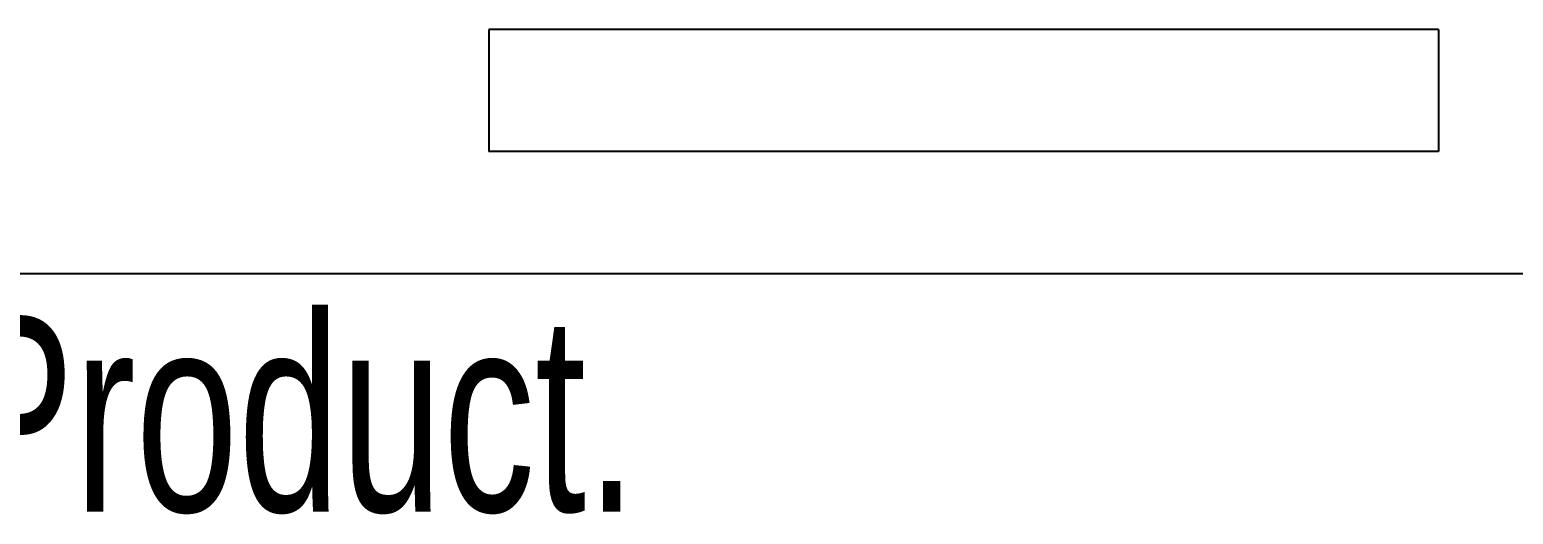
# Model space of a CAD drawing. Header units: millimetres. Extents: x -152 to 152, y -48 to 197.
# Drawn here: x -93.75 to -57.29, y -38.92 to -27 of the extents above; entities that cross this region are included whole.
import ezdxf

# ---------------------------------------------------------------- set-up
doc = ezdxf.new("R2010")
doc.units = ezdxf.units.MM
doc.styles.add('SLDTEXTSTYLE0', font='TXT', dxfattribs={"width": 0.7})

msp = doc.modelspace()

# ---------------------------------------------------------------- linework, layer by layer
at = {"color": 7, "linetype": 'Continuous', "lineweight": 25}
for p, q in [((-59.127, -27), (-82.47, -27)), ((-82.47, -27), (-82.47, -30)), ((-59.127, -27), (-59.127, -30)), ((-59.127, -30), (-82.47, -30)), ((-149.5, -33), (55, -33))]:
    msp.add_line(p, q, dxfattribs=at)

# ---------------------------------------------------------------- texts
at = {"color": 7, "linetype": 'Continuous', "insert": (-152.5, -34.02), "char_height": 4.83362, "attachment_point": 1, "style": 'SLDTEXTSTYLE0'}
msp.add_mtext('SOLIDWORKS Educational Product.', dxfattribs=at)

doc.saveas('drawing.dxf')
